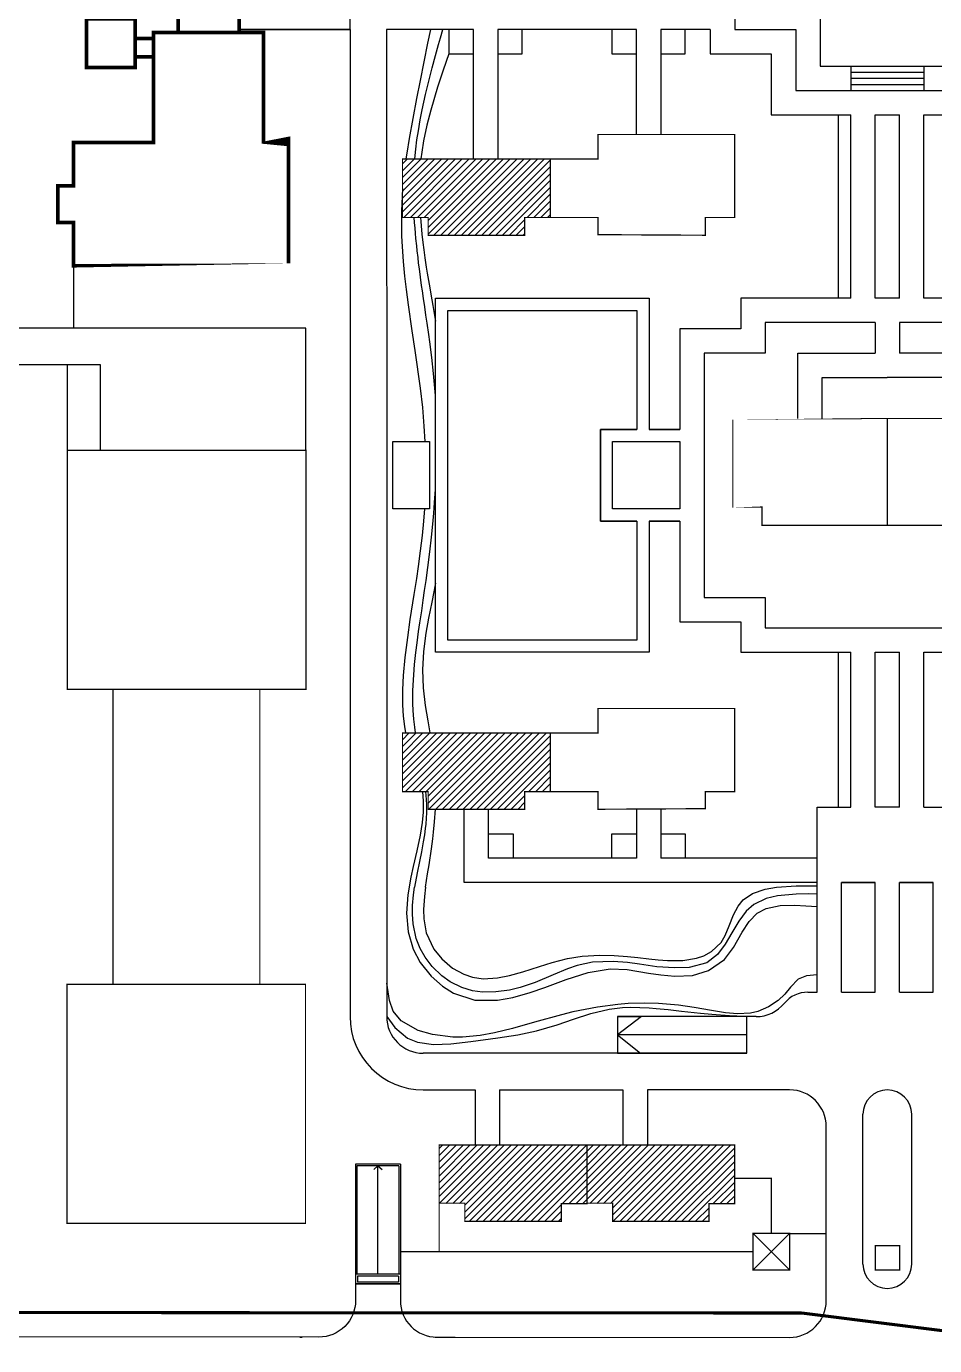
# Model space of a CAD drawing. Extents: x 164940 to 3842273, y 640355 to 1124023.
# Drawn here: x 3720505 to 3723480, y 1081127 to 1085448 of the extents above; entities that cross this region are included whole.
import ezdxf

# ---------------------------------------------------------------- set-up
doc = ezdxf.new("R2010")
doc.units = 0
doc.header["$LTSCALE"] = 1000
doc.header["$MEASUREMENT"] = 0
doc.linetypes.add('ACAD_ISO04W100', pattern=[30.5, 24, -3, 0.5, -3])
for name, color, linetype in [('HACTH', 8, 'Continuous'), ('ROAD', 4, 'Continuous'), ('T-房间', 7, 'Continuous'), ('商业建筑', 7, 'Continuous'), ('地裂缝坐标戳', 130, 'Continuous'), ('红线', 1, 'Continuous'), ('道牙', 3, 'Continuous')]:
    doc.layers.add(name, color=color, linetype=linetype)
pattern_1 = [(45, (3422226.21655466, 1110707.083654269), (-11.22532015133644, 11.22532015133644), [])]

msp = doc.modelspace()

# ---------------------------------------------------------------- hatches: boundary and pattern name
at = {"layer": 'HACTH'}
h = msp.add_hatch(dxfattribs=at)
h.set_pattern_fill('ANSI31', color=6, scale=10, style=0)
h.set_pattern_definition(pattern_1)
h.paths.add_polyline_path([(3721736.894483173, 1085014.041893583), (3721736.894483136, 1084822.041892995), (3721820.89448314, 1084822.041892976), (3721820.89448313, 1084764.041892969), (3722136.894483192, 1084764.041892969), (3722136.894483183, 1084822.041892976), (3722220.894483112, 1084822.041892995), (3722220.894483149, 1085014.041893583)])
h = msp.add_hatch(dxfattribs=at)
h.set_pattern_fill('ANSI31', color=6, scale=10, style=0)
h.set_pattern_definition(pattern_1)
h.paths.add_polyline_path([(3722136.894483145, 1082884.041891851), (3722136.894483145, 1082942.041891877), (3722220.894483102, 1082942.041891877), (3722220.89448313, 1083134.041892466), (3721736.894483127, 1083134.041892466), (3721736.894483089, 1082942.041891877), (3721820.894483093, 1082942.041891877), (3721820.894483084, 1082884.041891851)])
h = msp.add_hatch(dxfattribs=at)
h.set_pattern_fill('ANSI31', color=6, scale=10, style=0)
h.set_pattern_definition(pattern_1)
h.paths.add_polyline_path([(3721856.894483183, 1081784.686724421), (3721856.894483145, 1081592.686723851), (3721940.894483149, 1081592.686723833), (3721940.89448314, 1081534.686723825), (3722256.894483201, 1081534.686723825), (3722256.894483192, 1081592.686723833), (3722340.894483112, 1081592.686723833), (3722340.89448314, 1081784.686724421)])
h = msp.add_hatch(dxfattribs=at)
h.set_pattern_fill('ANSI31', color=6, scale=10, style=0)
h.set_pattern_definition(pattern_1)
h.paths.add_polyline_path([(3722340.894483158, 1081784.686724421), (3722340.894483196, 1081592.686723851), (3722424.894483106, 1081592.686723833), (3722424.894483097, 1081534.686723825), (3722740.894483168, 1081534.686723825), (3722740.894483158, 1081592.686723833), (3722824.894483153, 1081592.686723833), (3722824.894483116, 1081784.686724421)])

# ---------------------------------------------------------------- linework, layer by layer
at = {"layer": 'ROAD', "color": 8}
for p, q in [((3721564.895509228, 1085438.08499907), (3721564.897199607, 1084712.937209856)), ((3721564.897199607, 1084712.937209856), (3721564.902573999, 1082407.394715332)), ((3721420.566497471, 1084459.343875655), (3720088.043209527, 1084459.343875655)), ((3721420.566497471, 1084059.343875655), (3721420.566497471, 1084459.343875655)), ((3720747.757980719, 1084339.343875655), (3720087.747960005, 1084339.343875655)), ((3723094.894482333, 1082890.533389103), (3723204.896878459, 1082890.533388079)), ((3723444.896878459, 1082890.533388079), (3723554.894482333, 1082890.533389103)), ((3723094.894482333, 1082650.533390109), (3723094.894482333, 1082650.533389103)), ((3723174.894482333, 1082644.041891758), (3723284.894482333, 1082644.041891758)), ((3723174.894482333, 1082644.041891758), (3723284.894482333, 1082644.041891758)), ((3723364.894482333, 1082644.041891758), (3723474.894482333, 1082644.041891758)), ((3723364.894482333, 1082644.041891758), (3723474.894482333, 1082644.041891758)), ((3721564.902573999, 1082407.394715332), (3721564.903045593, 1082205.086164874)), ((3723174.894486915, 1082285.086724338), (3723284.894477751, 1082285.086724338)), ((3723364.894477751, 1082285.086724338), (3723474.894477751, 1082285.086724338)), ((3721804.903045593, 1081965.086724338), (3721974.84248828, 1081965.086724338)), ((3722054.84248828, 1081965.086724338), (3722458.842488255, 1081965.086724301)), ((3721729.690897789, 1081721.42166539), (3721582.890897792, 1081721.42166539)), ((3721582.890897792, 1081721.42166539), (3721582.890897792, 1081329.421665397)), ((3721729.690897789, 1081721.42166539), (3721729.690897789, 1081361.42166539)), ((3721724.890897794, 1081716.621665404), (3721587.690897787, 1081716.621665404)), ((3721587.690897787, 1081716.621665404), (3721587.690897787, 1081361.42166539)), ((3721656.29089779, 1081361.42166539), (3721656.29089779, 1081716.621665404)), ((3721724.890897794, 1081716.621665404), (3721724.890897794, 1081361.42166539)), ((3721729.690897789, 1081361.42166539), (3721582.890897792, 1081361.42166539)), ((3721723.690897793, 1081355.421665394), (3721588.890897788, 1081355.421665394)), ((3721588.890897788, 1081355.421665394), (3721588.890897788, 1081335.421665394)), ((3721723.690897793, 1081335.421665394), (3721588.890897788, 1081335.421665394)), ((3721723.690897793, 1081355.421665394), (3721723.690897793, 1081335.421665394)), ((3721729.690897789, 1081361.42166539), (3721729.690897789, 1081329.421665397)), ((3721729.690897789, 1081329.421665397), (3721582.890897792, 1081329.421665397)), ((3721582.890897792, 1081329.420827673), (3721729.690900601, 1081329.420827673)), ((3721518.777842892, 1081235.245408014), (3721518.778794033, 1081231.109680057))]:
    msp.add_line(p, q, dxfattribs=at)
at = {"layer": 'ROAD', "color": 8, "ltscale": 6}
for p, q in [((3723094.894482333, 1082650.533390109), (3723094.894482333, 1082890.533389103)), ((3722502.902678873, 1082724.041890827), (3722018.894483119, 1082724.041890827)), ((3723094.894482333, 1082724.04189187), (3722582.902678873, 1082724.041890827)), ((3723094.894482417, 1082644.041891851), (3721938.894483119, 1082644.041891851)), ((3723064.894447437, 1082285.086724338), (3723094.894486915, 1082285.086724338)), ((3722441.306650907, 1082205.066092227), (3722519.229390526, 1082205.066092227)), ((3722895.170746947, 1082205.065092006), (3722441.306650907, 1082205.066092227)), ((3722864.894482333, 1082085.086724338), (3721804.903025011, 1082085.086724338)), ((3723244.894482333, 1081394.655482647), (3723244.894482333, 1081885.086724338)), ((3723404.894482333, 1081394.655482647), (3723404.894482333, 1081885.086724338))]:
    msp.add_line(p, q, dxfattribs=at)
for points in [[(3721564.891400903, 1086038.086206046), (3721201.441507729, 1086038.085131393), (3721201.441507729, 1085438.08499907), (3721564.891400903, 1085438.086073705)], [(3721824.894583819, 1083868.041892637), (3721704.890005521, 1083868.04203323), (3721704.890005521, 1084088.04203323), (3721824.894583819, 1084088.041892637)], [(3722644.894479642, 1083868.041892637), (3722424.895969059, 1083868.041892637), (3722424.895969059, 1084088.041892637), (3722644.894479642, 1084088.041892637)], [(3722582.902678873, 1082724.041890827), (3722582.902678873, 1082724.041890827)]]:
    msp.add_lwpolyline(points, close=True, dxfattribs=at)
for points in [[(3722824.892514924, 1085638.087430102), (3722824.892514924, 1085438.087430102), (3723024.893352369, 1085438.087430102), (3723024.893352369, 1085238.089104992), (3723204.896878459, 1085238.089104992)], [(3722904.892514924, 1085638.087430102), (3722904.892514924, 1085518.087430102), (3723104.893352369, 1085518.087430102), (3723104.893352369, 1085318.089104992), (3723204.896878459, 1085318.089104992)], [(3723444.896878459, 1085238.089104992), (3723624.893352369, 1085238.089104992), (3723624.893352369, 1085438.087430102), (3723824.892514924, 1085438.087430102), (3723824.892514924, 1085638.087430102)], [(3723444.896878459, 1085318.089104992), (3723544.893352369, 1085318.089104992), (3723544.893352369, 1085518.087430102), (3723744.892514924, 1085518.087430102), (3723744.892514924, 1085638.087430102)], [(3721359.89351508, 1085438.08499907), (3721201.441507729, 1085438.08499907)], [(3721359.89351508, 1085438.08499907), (3721359.89351508, 1085438.084678993), (3721564.893455066, 1085438.086073705)], [(3721564.893455066, 1085438.086073705), (3721359.89351508, 1085438.08499907)], [(3721968.89349046, 1085014.041893583), (3721968.89349046, 1085438.08499907), (3721684.893455066, 1085438.08499907), (3721684.898610178, 1083756.542414193)], [(3721888.89349046, 1085438.08499907), (3721888.89349046, 1085358.08499907), (3721968.89349046, 1085358.08499907)], [(3722502.893490454, 1085094.041893472), (3722502.893490454, 1085438.08499907), (3722048.89349046, 1085438.08499907), (3722048.89349046, 1085014.041893583)], [(3722048.89349046, 1085358.08499907), (3722128.89349046, 1085358.08499907), (3722128.89349046, 1085438.08499907)], [(3722422.893490454, 1085438.08499907), (3722422.893490454, 1085358.08499907), (3722502.893490454, 1085358.08499907)], [(3722744.892514924, 1085438.08499907), (3722582.893490454, 1085438.08499907), (3722582.893490454, 1085094.04189349)], [(3722582.893490454, 1085358.08499907), (3722662.893490454, 1085358.08499907), (3722662.893490454, 1085438.08499907)], [(3722744.892514924, 1085438.08499907), (3722744.892514924, 1085358.087430102), (3722944.893352369, 1085358.087430102), (3722944.893352369, 1085158.089104992), (3723204.896878459, 1085158.089104992)], [(3723444.896878459, 1085158.089104992), (3723704.893352369, 1085158.089104992), (3723704.893352369, 1085358.087430102), (3723904.892514924, 1085358.087430102), (3723904.892514924, 1085438.08499907)], [(3723204.896878459, 1085318.089104992), (3723204.896878459, 1085238.089104992)], [(3723204.896878459, 1085318.089104992), (3723444.896878459, 1085318.089104992)], [(3723444.896878459, 1085318.089104992), (3723444.896878459, 1085238.089104992)], [(3723204.896878459, 1085298.089104992), (3723444.896878459, 1085298.089104992)], [(3723204.896878459, 1085278.089104992), (3723444.896878459, 1085278.089104992)], [(3723204.896878459, 1085258.089104992), (3723444.896878459, 1085258.089104992)], [(3723204.896878459, 1085238.089104992), (3723444.896878459, 1085238.089104992)], [(3723164.896878459, 1084558.041893028), (3723164.896878459, 1085158.089104992)], [(3723204.896878459, 1084558.041893028), (3723204.896878459, 1085158.089104992)], [(3723284.896878459, 1085158.089104992), (3723364.896878459, 1085158.089104992)], [(3723284.896878459, 1084558.041893028), (3723284.896878459, 1085158.089104992)], [(3723364.896878459, 1084558.041893028), (3723364.896878459, 1085158.089104992)], [(3723444.896878459, 1084558.041893028), (3723444.896878459, 1085158.089104992)], [(3720659.125981702, 1084664.087430098), (3720659.125981702, 1084459.343875655)], [(3722544.895969059, 1083828.041892637), (3722544.895969059, 1083398.041892265), (3721844.894583819, 1083398.041892265), (3721844.894583819, 1084558.041893028), (3722544.895969059, 1084558.041893028), (3722544.895969059, 1084128.041892637)], [(3723204.896878477, 1084558.041893028), (3722844.894480405, 1084558.041893028), (3722844.894480405, 1084458.041892637), (3722644.894479642, 1084458.041892637), (3722644.894479642, 1084128.041892637)], [(3723364.896878477, 1084558.041893028), (3723284.896878477, 1084558.041893028)], [(3723444.896878477, 1083398.041893028), (3723804.894480405, 1083398.041893028), (3723804.894480405, 1083498.041892637), (3724004.894479642, 1083498.041892637), (3724004.894479642, 1084458.041892637), (3723804.894480405, 1084458.041892637), (3723804.894480405, 1084558.041893028), (3723444.896878477, 1084558.041893028)], [(3722504.895969059, 1083828.041892637), (3722504.895969059, 1083438.041892265), (3721884.894583819, 1083438.041892265), (3721884.894583819, 1084518.041893028), (3722504.895969059, 1084518.041893028), (3722504.895969059, 1084128.041892637)], [(3723284.894482352, 1084478.041893028), (3722924.894480405, 1084478.041893028), (3722924.894480405, 1084378.041892637), (3722724.894479642, 1084378.041892637), (3722724.894479642, 1083578.041892637), (3722924.894480405, 1083578.041892637)], [(3722924.894480405, 1083578.041892637), (3722924.894480405, 1083478.041893028), (3723724.894480405, 1083478.041893028), (3723724.894480405, 1083578.041892637), (3723924.894479642, 1083578.041892637), (3723924.894479642, 1084378.041892637), (3723724.894480405, 1084378.041892637), (3723724.894480405, 1084478.041893028), (3723364.894482352, 1084478.041893028)], [(3723284.894482352, 1084478.041893028), (3723284.894482324, 1084378.041892637)], [(3723364.894482352, 1084478.04189301), (3723364.894482324, 1084378.041892637)], [(3723031.799757879, 1084164.041892932), (3723031.799757879, 1084378.041892637), (3723284.894482324, 1084378.041892637)], [(3723617.989206815, 1084164.041892932), (3723617.989206815, 1084378.041892637), (3723364.89448237, 1084378.041892637)], [(3723111.799757879, 1084164.041892932), (3723111.799757879, 1084298.041892637), (3723324.894482352, 1084298.041892637)], [(3723537.989206815, 1084164.041892932), (3723537.989206815, 1084298.041892637), (3723324.894482352, 1084298.041892637)], [(3722504.895969059, 1084128.041892637), (3722384.895969059, 1084128.041892637), (3722384.895969059, 1083828.041892637), (3722504.895969059, 1083828.041892637)], [(3722504.895969059, 1083828.041892637), (3722384.895969059, 1083828.041892637), (3722384.895969059, 1084128.041892637), (3722504.895969059, 1084128.041892637)], [(3722644.894479642, 1084128.041892637), (3722544.895969059, 1084128.041892637)], [(3722544.895969059, 1084128.041892637), (3722644.894479642, 1084128.041892637)], [(3722544.895969059, 1083828.041892637), (3722644.894479642, 1083828.041892637)], [(3722644.894479642, 1083828.041892637), (3722544.895969059, 1083828.041892637)], [(3722644.894479642, 1083828.041892637), (3722644.894479642, 1083498.041892637), (3722844.894480405, 1083498.041892637), (3722844.894480405, 1083398.041893028), (3723204.896878477, 1083398.041893028)], [(3721684.898610178, 1083756.542414193), (3721684.903025011, 1082205.086430878)], [(3723164.896878459, 1082890.533388079), (3723164.896878459, 1083398.041893028)], [(3723204.896878459, 1082890.533388079), (3723204.896878459, 1083398.041893028)], [(3723284.896878477, 1083398.041893028), (3723364.896878477, 1083398.041893028)], [(3723284.896878459, 1082890.533388079), (3723284.896878459, 1083398.041893028)], [(3723364.896878459, 1082890.533388079), (3723364.896878459, 1083398.041893028)], [(3723444.896878459, 1082890.533388079), (3723444.896878459, 1083398.041893028)], [(3723094.894486915, 1082285.086723183), (3723094.894479325, 1082890.533389103), (3723204.896878459, 1082890.533388079)], [(3723364.896878459, 1082890.533388079), (3723284.896878459, 1082890.533388079)], [(3723444.896878459, 1082890.533388079), (3723554.894482333, 1082890.533389103), (3723554.894482333, 1082650.533390109), (3723554.894482333, 1082650.533389103)], [(3723094.894482417, 1082644.041891851), (3721938.894483119, 1082644.041890827), (3721938.894483119, 1082884.041891851)], [(3722018.894483119, 1082724.041890827), (3722018.894483119, 1082884.041891851)], [(3722502.902678873, 1082884.041891851), (3722502.902678873, 1082724.041890827)], [(3722582.902678873, 1082884.041891851), (3722582.902678873, 1082724.041890827)], [(3722018.894483119, 1082804.041890827), (3722098.894483119, 1082804.041890827), (3722098.894483119, 1082724.041890827)], [(3722422.902678873, 1082724.041890827), (3722422.902678873, 1082804.041890827), (3722502.902678873, 1082804.041890827)], [(3722582.902678873, 1082804.041890827), (3722662.902678873, 1082804.041890827), (3722662.902678873, 1082724.041890827)], [(3723174.894486915, 1082285.086725027), (3723174.894482333, 1082644.041892447)], [(3723284.894482333, 1082644.041891758), (3723174.894482333, 1082644.041891758)], [(3723284.894477751, 1082285.086725251), (3723284.894482333, 1082644.041892671)], [(3723364.894477751, 1082285.086723425), (3723364.894482333, 1082644.041890845)], [(3723474.894482333, 1082644.041891758), (3723364.894482333, 1082644.041891758)], [(3723474.894477751, 1082285.086725027), (3723474.894482333, 1082644.041892447)], [(3721684.903025011, 1082205.086382859), (3721712.104496256, 1082169.587296144), (3721752.996014476, 1082134.52133146), (3721785.669919604, 1082121.30874141), (3721837.830439255, 1082113.853475087), (3721895.326907186, 1082115.809646592), (3721961.013789622, 1082123.707950552), (3722048.821501357, 1082135.355060742), (3722114.086177003, 1082145.357008883), (3722175.179862499, 1082158.095554606), (3722243.801941572, 1082178.332993638), (3722296.795472147, 1082196.416704737), (3722353.982906628, 1082214.818281949), (3722413.622398403, 1082229.23595705), (3722457.293681305, 1082234.765619364), (3722484.144743335, 1082235.943130337), (3722544.980011562, 1082233.952204109), (3722567.804655012, 1082232.007701051), (3722607.213622618, 1082227.754649919), (3722650.244454619, 1082222.587356389), (3722712.494380528, 1082215.952890691), (3722750.083297629, 1082212.741874856), (3722808.172668617, 1082208.59909051), (3722832.350251636, 1082207.060530436), (3722864.894822285, 1082205.065158725)], [(3722441.305416774, 1082205.066092227), (3722441.305152362, 1082085.085790817), (3722864.896106793, 1082085.086724338)], [(3722519.255205037, 1082205.085962609), (3722441.306254219, 1082145.085790817), (3722516.941183543, 1082085.085957506)], [(3722864.894482268, 1082085.065158725), (3722864.894822285, 1082205.065158725)], [(3722864.895899005, 1082145.086724338), (3722441.306254219, 1082145.085790817)], [(3721974.84248828, 1081965.086724338), (3721974.84248828, 1081784.686724403)], [(3722054.84248828, 1081965.086724338), (3722054.84248828, 1081784.686724403)], [(3722458.842488255, 1081965.086724301), (3722458.842488255, 1081784.686724477)], [(3723005.135644915, 1081495.078245018), (3723124.894482333, 1081495.078245018)], [(3721856.894483145, 1081435.078245018), (3721729.690897789, 1081435.078245018)], [(3721575.946097344, 1081235.028382958), (3720445.297037221, 1081235.69646756)], [(3723114.474126071, 1081225.462734503), (3723045.22639606, 1081234.160205935), (3721736.586783918, 1081234.933462654)]]:
    msp.add_lwpolyline(points, dxfattribs=at)
at = {"layer": 'ROAD', "color": 8}
for points in [[(3720639.175281383, 1084059.343875655), (3720639.175281383, 1084339.343875655)], [(3720747.524078077, 1084059.343875655), (3720747.757980719, 1084339.343875655)], [(3721642.860467721, 1081703.878156681), (3721656.29089779, 1081716.621665404), (3721670.249745201, 1081704.100663819)]]:
    msp.add_lwpolyline(points, dxfattribs=at)
for points in [[(3721729.690897789, 1081361.42166539), (3721729.690897789, 1081275.026597035, 0.4140374111833796), (3721849.618723167, 1081155.026618735), (3723004.822307711, 1081154.373917271, 0.4143897355065312), (3723124.894482333, 1081274.373895571), (3723124.894482333, 1081845.10699232, 0.4142135623730997), (3723004.894482333, 1081965.10699232), (3722538.842488255, 1081965.10699232), (3722538.842488255, 1081784.686724496)], [(3721582.890897792, 1081410.705416732), (3721582.890897792, 1081275.259239943, -0.4143897355065723), (3721462.81872317, 1081155.259261642), (3720265.301602397, 1081155.97951467)]]:
    msp.add_lwpolyline(points, format="xyb", dxfattribs=at)
at = {"layer": 'ROAD', "color": 8, "ltscale": 6}
for centre, radius, start, end in [((3723064.894482333, 1082185.086724338), 100, 90, 140.4860948987073), ((3722895.171011405, 1082325.065092006), 120, 269.9998665978678, 320.4860948987072), ((3723324.894482333, 1081885.086724338), 80.00000000001863, 0, 180), ((3723324.894482333, 1081394.655482647), 80.00000000001863, 180, 0)]:
    msp.add_arc(centre, radius, start, end, dxfattribs=at)
at = {"layer": 'ROAD', "color": 8}
for centre, radius in [((3721804.903045593, 1082205.086724338), 240), ((3721804.903025011, 1082205.086724338), 120)]:
    msp.add_arc(centre, radius, 180.0001600825587, 270, dxfattribs=at)
at = {"layer": 'T-房间', "ltscale": 6, "const_width": 4}
for points in [[(3722220.894483149, 1085014.041893583), (3722376.894483127, 1085014.041893546), (3722376.894483127, 1085094.04189349), (3722728.894483138, 1085094.041893546), (3722824.894483106, 1085094.041893528), (3722824.894483153, 1084822.041892995), (3722728.894483157, 1084822.041892958), (3722728.894483157, 1084764.041892987), (3722376.894483108, 1084764.041892969), (3722376.894483117, 1084822.041892958), (3722220.894483112, 1084822.041892976)], [(3722220.894483149, 1085014.041893583), (3721736.894483173, 1085014.041893583), (3721736.894483136, 1084822.041892995), (3721820.89448314, 1084822.041892976), (3721820.89448313, 1084764.041892969), (3722136.894483192, 1084764.041892969), (3722136.894483183, 1084822.041892976), (3722220.894483177, 1084822.041892995)], [(3723324.894482268, 1084164.041892969), (3723324.894482268, 1084164.041892969), (3722818.705033462, 1084164.041892894), (3722818.705033453, 1083872.041892362), (3722914.705033449, 1083872.041892343), (3722914.705033459, 1083814.041892373), (3723324.894482343, 1083814.04189241), (3723324.894482361, 1083872.041892417)], [(3723831.083931232, 1084164.041892894), (3723324.894482426, 1084164.041892969), (3723324.894482426, 1084164.041892969), (3723324.894482361, 1083872.041892436), (3723324.894482343, 1083814.04189241), (3723735.083931236, 1083814.041892373), (3723735.083931236, 1083872.041892343), (3723831.083931232, 1083872.041892362)], [(3720639.175281383, 1084059.343875655), (3720639.175281383, 1083277.032767077), (3721420.566497471, 1083277.032767077), (3721420.566497471, 1084059.343875655)], [(3720788.508110315, 1083277.032767077), (3721269.365872394, 1083277.032767077), (3721269.365872394, 1082310.802904003), (3720788.508110315, 1082310.802904003)], [(3722220.89448313, 1083134.041892485), (3722376.894483108, 1083134.041892466), (3722376.894483117, 1083214.041892391), (3722728.894483119, 1083214.041892447), (3722824.894483097, 1083214.041892429), (3722824.894483134, 1082942.041891896), (3722728.894483138, 1082942.041891877), (3722728.894483147, 1082884.041891907), (3722376.894483099, 1082884.04189187), (3722376.894483099, 1082942.041891877), (3722220.894483102, 1082942.041891877)], [(3722220.894483102, 1083134.041892466), (3721736.894483127, 1083134.041892466), (3721736.894483089, 1082942.041891877), (3721820.894483093, 1082942.041891877), (3721820.894483084, 1082884.041891851), (3722136.894483145, 1082884.041891851), (3722136.894483145, 1082942.041891877), (3722220.89448314, 1082942.041891877)], [(3720637.577338748, 1081528.111584008), (3721418.893405756, 1081528.111584008), (3721418.893405756, 1082310.802904003), (3720637.577338748, 1082310.802904003)], [(3722340.894483158, 1081784.686724421), (3721856.894483183, 1081784.686724421), (3721856.894483145, 1081592.686723851), (3721940.894483149, 1081592.686723833), (3721940.89448314, 1081534.686723825), (3722256.894483201, 1081534.686723825), (3722256.894483192, 1081592.686723833), (3722340.894483196, 1081592.686723833)], [(3722824.894483116, 1081784.686724421), (3722340.89448314, 1081784.686724421), (3722340.894483112, 1081592.686723851), (3722424.894483106, 1081592.686723833), (3722424.894483097, 1081534.686723825), (3722740.894483168, 1081534.686723825), (3722740.894483158, 1081592.686723833), (3722824.894483153, 1081592.686723833)], [(3722885.135644915, 1081375.078245018), (3723005.135644915, 1081375.078245018), (3723005.135644915, 1081495.078245018), (3722885.135644915, 1081495.078245018)], [(3723285.695848947, 1081375.078245018), (3723365.695848947, 1081375.078245018), (3723365.695848947, 1081455.078245018), (3723285.695848947, 1081455.078245018)]]:
    msp.add_lwpolyline(points, close=True, dxfattribs=at)
for points in [[(3722824.894483143, 1081675.078245), (3722945.135644915, 1081675.078245018), (3722945.135644915, 1081495.078245018)], [(3721856.894483145, 1081592.686723851), (3721856.894483145, 1081435.078245018)], [(3722885.135644915, 1081495.078245018), (3723005.135644915, 1081375.078245018)], [(3723005.135644915, 1081495.078245018), (3722885.135644915, 1081375.078245018)], [(3721856.894483145, 1081435.078245018), (3722885.135644915, 1081435.078245018)]]:
    msp.add_lwpolyline(points, dxfattribs=at)
at = {"layer": '商业建筑', "const_width": 12}
for points in [[(3721201.441507729, 1085558.087430102), (3721001.441507729, 1085558.087430102), (3721001.441507729, 1085428.087430102), (3721201.441507729, 1085428.087430102)], [(3720701.441507747, 1085313.087430102), (3720861.441507738, 1085313.087430083), (3720861.441507738, 1085473.087430102), (3720701.441507747, 1085473.087430102)], [(3720921.441507738, 1085428.087430102), (3721281.441507729, 1085428.087430102), (3721281.441507757, 1085068.08743012), (3721363.441507721, 1085068.087430102), (3721363.441507712, 1084664.087430079), (3720659.125981702, 1084664.087430098), (3720659.125981702, 1084806.08743009), (3720608.004885528, 1084806.080191497), (3720608.004885528, 1084926.080191497), (3720659.125981702, 1084926.08743009), (3720659.125981702, 1085068.087430102), (3720920.912241682, 1085068.087430102)]]:
    msp.add_lwpolyline(points, close=True, dxfattribs=at)
for points in [[(3720861.441507738, 1085408.087430102), (3720921.441507738, 1085408.087430102)], [(3720861.441507738, 1085348.087430102), (3720921.441507738, 1085348.087430102)]]:
    msp.add_lwpolyline(points, dxfattribs=at)
at = {"layer": '地裂缝坐标戳', "color": 8, "ltscale": 6}
for points in [[(3721827.950808823, 1085438.08499907), (3721818.780829011, 1085392.811208841), (3721806.698330667, 1085332.360937808), (3721794.59335177, 1085271.131992609), (3721782.986924404, 1085212.07790804), (3721770.278222736, 1085146.753254913), (3721758.316383658, 1085081.323146865), (3721750.466415945, 1085033.144112033), (3721747.658723516, 1085014.041893583)], [(3721777.071202684, 1085014.041893583), (3721780.360438365, 1085046.305524007), (3721784.140369425, 1085075.994002976), (3721788.649551522, 1085106.037567769), (3721794.870017355, 1085141.94692063), (3721801.282790171, 1085174.80822022), (3721812.274900692, 1085225.14399913), (3721820.467397643, 1085259.471119241), (3721833.922878148, 1085312.147306827), (3721844.87433018, 1085352.802481995), (3721854.969912812, 1085389.184153796), (3721860.847927982, 1085410.05447707), (3721868.803395972, 1085438.08499907)], [(3721888.89349046, 1085358.084999648), (3721870.149249787, 1085304.560993024), (3721851.515834013, 1085248.570541356), (3721829.054733699, 1085173.222875175), (3721816.625402847, 1085124.085448057), (3721806.022780554, 1085072.983645619), (3721800.02631598, 1085035.862883282), (3721797.236936677, 1085014.041893583)], [(3721736.894483155, 1084916.780155775), (3721733.409858707, 1084843.280044243), (3721733.283567362, 1084791.170957022), (3721734.031272184, 1084761.160056934), (3721735.537851507, 1084727.658100714), (3721738.966971299, 1084678.367875227), (3721743.60015557, 1084629.634002921), (3721748.510173678, 1084586.833743089), (3721755.128389446, 1084536.080268685), (3721767.475493427, 1084450.921950348), (3721777.169412727, 1084386.649845549), (3721794.548049018, 1084263.083665714), (3721801.792559491, 1084199.94365136), (3721807.148134781, 1084138.964395662), (3721810.252680646, 1084088.041909792)], [(3721844.894583819, 1084239.268006784), (3721838.51818119, 1084310.874122278), (3721832.475329924, 1084363.810306852), (3721825.849186208, 1084415.003339265), (3721822.569658708, 1084438.860202458), (3721817.316521274, 1084475.888121099), (3721813.474151891, 1084502.433766936), (3721809.557689985, 1084529.320538313), (3721805.495824961, 1084557.290546958), (3721801.930423992, 1084582.139126387), (3721799.471178183, 1084599.559849378), (3721795.712622179, 1084626.84674966), (3721792.139365466, 1084653.843836625), (3721789.701859362, 1084673.083003376), (3721787.548948999, 1084690.814793472), (3721785.054826148, 1084712.493802671), (3721783.210272349, 1084729.559690625), (3721780.804148193, 1084753.657343731), (3721779.279329887, 1084770.431938925), (3721777.858163787, 1084787.590491612), (3721776.491683599, 1084806.128503111), (3721775.4680421, 1084822.041892995)], [(3721795.423508592, 1084822.041892976), (3721796.455797058, 1084809.217100748), (3721797.767769031, 1084794.54287364), (3721800.55676285, 1084767.172383581), (3721803.64404721, 1084740.584989291), (3721806.689302789, 1084716.733053428), (3721810.361576665, 1084690.115097862), (3721814.829888938, 1084659.94456143), (3721817.887788814, 1084640.315051944), (3721825.818942308, 1084591.98357704), (3721829.471504249, 1084570.572040592), (3721835.871897934, 1084533.776256785), (3721840.417892233, 1084507.91554042), (3721844.894583819, 1084482.446703435)], [(3721779.29003381, 1083134.041892466), (3721776.70902618, 1083152.448024516), (3721773.81966397, 1083178.611337178), (3721771.784556376, 1083207.075150189), (3721770.920124313, 1083230.085204699), (3721770.977394244, 1083273.164633521), (3721773.488774177, 1083324.561818381), (3721776.289552001, 1083357.972129014), (3721780.527526408, 1083397.370195881), (3721784.574291518, 1083429.546932456), (3721789.641519252, 1083466.205450472), (3721793.840663096, 1083495.009741568), (3721799.641091105, 1083533.975590271), (3721804.854996212, 1083569.375197449), (3721809.255948894, 1083600.044392318), (3721813.822247049, 1083632.854098779), (3721819.530470332, 1083675.713180274), (3721825.964472422, 1083727.414144546), (3721831.417702947, 1083775.351352867), (3721835.791600922, 1083817.938129258), (3721839.119607469, 1083854.090620977), (3721841.913294986, 1083888.27847653), (3721844.894583819, 1083931.186436684)], [(3721808.805828977, 1083868.041911487), (3721805.735319851, 1083827.079269652), (3721801.159308625, 1083780.673945256), (3721795.11710773, 1083730.684171029), (3721787.952448482, 1083679.004397307), (3721782.107688298, 1083639.912122701), (3721773.872874489, 1083586.887993728), (3721761.307100177, 1083505.577574697), (3721752.850805622, 1083446.548257255), (3721744.790443022, 1083381.373372645), (3721739.384578055, 1083322.129532703), (3721737.075649703, 1083275.202092704), (3721737.158953331, 1083225.708673139), (3721739.312431112, 1083188.587422435), (3721743.111621633, 1083154.876734753), (3721746.453563197, 1083134.041892466)], [(3721844.894583819, 1083625.006065787), (3721832.498331431, 1083562.763295387), (3721822.079502743, 1083509.512899824), (3721813.583435833, 1083460.394973372), (3721805.882746268, 1083400.285055161), (3721802.56984677, 1083340.71356221), (3721804.713290909, 1083281.975451362), (3721811.341015471, 1083223.631879099), (3721819.208944103, 1083173.318484881), (3721825.913723296, 1083134.041892466)], [(3721801.784030933, 1082942.041891877), (3721804.710086182, 1082910.265324385), (3721804.261186782, 1082874.099790499), (3721800.96283566, 1082840.34270265), (3721794.185715819, 1082799.19160514), (3721783.222344693, 1082748.227728911), (3721771.288792806, 1082696.992460497), (3721763.54891138, 1082661.532353692), (3721753.755145555, 1082603.997219939), (3721749.675809246, 1082543.496698373), (3721754.989333645, 1082482.320227501), (3721771.851070056, 1082425.601616305), (3721795.02745943, 1082382.280349442), (3721830.389906725, 1082337.705258866), (3721867.594863389, 1082304.713415102), (3721904.126036771, 1082281.727040679), (3721973.411886914, 1082259.135819104), (3722048.292641079, 1082258.756397989), (3722098.179796895, 1082267.825781096), (3722155.331016339, 1082284.121492215), (3722202.581021933, 1082300.457516861), (3722273.132473918, 1082326.285516907), (3722344.689155824, 1082349.491647173), (3722416.950742442, 1082361.670659081), (3722472.367657188, 1082359.158783619), (3722542.25905516, 1082347.436719806), (3722582.729830218, 1082341.483210408), (3722628.888173539, 1082337.182693862), (3722687.126053495, 1082340.035758902), (3722739.626183135, 1082355.515748457), (3722792.088775707, 1082391.83571861), (3722821.524226552, 1082431.291630463), (3722849.818643069, 1082481.226282575), (3722871.92274316, 1082516.122337159), (3722898.293867948, 1082543.431512833), (3722928.25539748, 1082559.362541445), (3722974.276874436, 1082569.126661186), (3723021.929212723, 1082570.301866372), (3723058.380537441, 1082568.234246419), (3723094.894482333, 1082565.086725344)], [(3721812.01317339, 1082942.041891877), (3721814.271905439, 1082916.265697133), (3721815.165205652, 1082898.053170674), (3721815.284103666, 1082872.262285621), (3721814.555281455, 1082855.149824348), (3721812.962987421, 1082835.307933156), (3721811.324750304, 1082820.533389681), (3721808.508934926, 1082800.017285653), (3721804.78733694, 1082777.255831406), (3721798.674484834, 1082744.605206688), (3721792.254183616, 1082712.794677549), (3721784.885996047, 1082676.215559457), (3721776.402704984, 1082628.533389092)], [(3721812.089923497, 1082628.533389092), (3721818.932957871, 1082672.197318532), (3721823.812704857, 1082702.165176616), (3721831.754292779, 1082754.748046965), (3721836.027946452, 1082786.830737916), (3721838.66813748, 1082809.136545778), (3721842.030936375, 1082842.700691716), (3721844.985753808, 1082884.041891851)], [(3723094.894482333, 1082606.333861713), (3723065.938123723, 1082606.681925402), (3723025.818870997, 1082606.314583578), (3722965.635066096, 1082600.960084525), (3722928.043794863, 1082591.819076174), (3722887.876031099, 1082572.300425795), (3722862.373382019, 1082549.973269672), (3722838.274427949, 1082517.849932656), (3722815.409630246, 1082479.380133607), (3722793.526713734, 1082442.322576743), (3722768.133292746, 1082408.192146503), (3722733.590888361, 1082381.236049634), (3722675.845248688, 1082365.687381168), (3722628.10316162, 1082364.189513352), (3722569.647087444, 1082367.698727985), (3722513.630798001, 1082376.6964214), (3722473.956783868, 1082381.862551392), (3722426.429669464, 1082385.505246007), (3722359.401189944, 1082383.093614959), (3722308.425174996, 1082372.448608697), (3722277.512218829, 1082361.804987666), (3722230.514386239, 1082342.031369162), (3722171.688751651, 1082316.888684452), (3722122.259325029, 1082300.171604537), (3722087.00955645, 1082291.719482288), (3722042.32421872, 1082285.624402099), (3721998.553224465, 1082285.464711235), (3721965.711142866, 1082289.901921478), (3721930.968924806, 1082299.884641533), (3721892.496599935, 1082319.012332958), (3721865.305242555, 1082338.601756085), (3721833.739941612, 1082369.327290551), (3721810.682140801, 1082399.700635084), (3721794.777843298, 1082427.589441024), (3721781.59140026, 1082460.524889593), (3721771.383131331, 1082509.106684019), (3721769.355949674, 1082540.299277779), (3721769.916120188, 1082569.231968456), (3721772.99134041, 1082603.856729333), (3721776.402704984, 1082628.533389092)], [(3721812.089923497, 1082628.533389092), (3721808.372948596, 1082598.871657596), (3721805.634310765, 1082556.139825851), (3721806.5560236, 1082525.181360402), (3721814.727453988, 1082478.949850359), (3721839.542329412, 1082425.647196182), (3721865.50491818, 1082393.715138667), (3721900.647283707, 1082364.106547915), (3721937.353819951, 1082343.777358894), (3721965.741703806, 1082334.290664316), (3722001.437090177, 1082329.201684062)], [(3722001.437090177, 1082329.201684062), (3722048.24663149, 1082331.49598467), (3722087.540888868, 1082339.070986629), (3722130.60794479, 1082351.128082675), (3722185.427114226, 1082369.007256635), (3722226.671006473, 1082382.1095544), (3722277.778702339, 1082395.203778081), (3722325.466520784, 1082402.527807195), (3722382.755376443, 1082405.73100251), (3722429.865422005, 1082404.754898351), (3722473.810866408, 1082401.68905734), (3722507.798799023, 1082398.333630104), (3722543.500985036, 1082394.26530036), (3722574.493731277, 1082390.919738383), (3722604.958877459, 1082388.597505045), (3722655.363456903, 1082388.532696374), (3722700.32958322, 1082396.118712079), (3722723.607057163, 1082404.329596636), (3722748.505762115, 1082417.70171062), (3722780.133873148, 1082447.706360397), (3722793.497573117, 1082470.141822015), (3722807.103708711, 1082501.871328455), (3722821.133180035, 1082537.852796622), (3722836.336139411, 1082567.19222675), (3722853.086714398, 1082587.074149818), (3722883.731364951, 1082608.166161113), (3722924.344784262, 1082622.692698118), (3722961.508482125, 1082629.377969735), (3723025.927495601, 1082633.51441943), (3723057.098332446, 1082633.74482016), (3723094.894482547, 1082633.744820644)], [(3723094.894486198, 1082341.266855196), (3723059.954268251, 1082338.074151863), (3723033.368408604, 1082327.346418937), (3723008.214962406, 1082301.590245058), (3722988.88961965, 1082278.164269429), (3722967.837806491, 1082258.218507067), (3722935.708938397, 1082236.560182859), (3722901.239887735, 1082222.028152243), (3722877.250011934, 1082216.438670614), (3722834.661723103, 1082214.09573716), (3722794.50051301, 1082217.863162038), (3722749.29250866, 1082225.488134258), (3722692.364476535, 1082235.148815465), (3722640.845666125, 1082241.948991296), (3722574.827207083, 1082247.44038633), (3722529.982010785, 1082248.812655107), (3722476.109197613, 1082247.618788992), (3722442.508448798, 1082245.16265246), (3722375.286753772, 1082236.362779633), (3722294.917833738, 1082220.182342295), (3722258.004373422, 1082211.127231464), (3722169.547283079, 1082186.574575201), (3722097.158676822, 1082165.821260297), (3722038.469818428, 1082151.398745653), (3721991.433163675, 1082142.904864521), (3721933.699001249, 1082137.716475659), (3721901.447115017, 1082137.856681485), (3721835.541156463, 1082146.006099553), (3721788.368502425, 1082159.517369558), (3721731.946171101, 1082191.622147568), (3721706.645543946, 1082223.044183654), (3721694.012170553, 1082257.686782413), (3721684.902714023, 1082314.374194079)]]:
    msp.add_lwpolyline(points, dxfattribs=at)
at = {"layer": '红线', "color": 8, "linetype": 'ACAD_ISO04W100', "const_width": 10}
msp.add_lwpolyline([(3726197.339290081, 1087165.430173472), (3726197.346945608, 1090295.988684025), (3725947.348249739, 1090546.808824864), (3724647.54870124, 1090551.06773951), (3723867.982304644, 1090510.586261236), (3723074.238707617, 1090369.236356866), (3720452.680559836, 1090233.135638227), (3720302.308689149, 1090225.308642191), (3720052.458282847, 1089962.350631923), (3720050.245821567, 1087314.379733157), (3720050.118282463, 1087163.790173203), (3720047.343629066, 1083835.896286414), (3720045.497204892, 1081485.964490873), (3720295.300534049, 1081235.814163469), (3720445.298347238, 1081235.729201537), (3723045.22639606, 1081234.160205935), (3723845.158904528, 1081133.689184793), (3725947.339249074, 1081132.429184587), (3726197.346945608, 1081382.265607853), (3726197.339290081, 1083971.689649996)], close=True, dxfattribs=at)
at = {"layer": '道牙', "color": 8, "ltscale": 100}
for p, q in [((3721399.965823049, 1081155.297064845), (3721407.7462487, 1081155.292385285)), ((3721843.410947479, 1081155.030352426), (3721908.795416418, 1081154.991026603))]:
    msp.add_line(p, q, dxfattribs=at)

doc.saveas('drawing.dxf')
